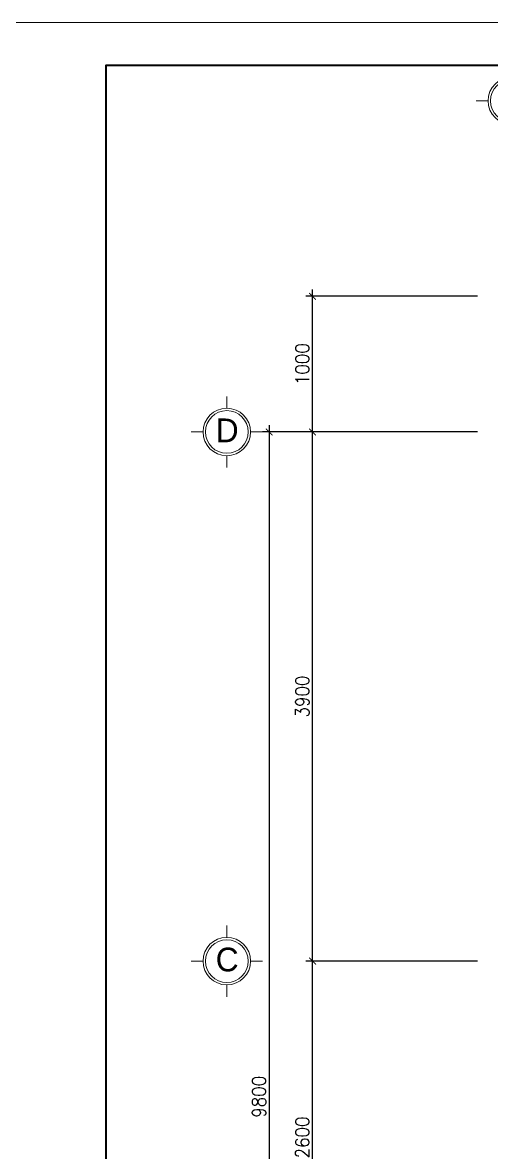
# Model space of a CAD drawing. Header units: millimetres. Extents: x -529782 to -142003, y -492574 to -273331.
# Drawn here: x -441084 to -437629, y -318575 to -310248 of the extents above; entities that cross this region are included whole.
import ezdxf
from ezdxf.enums import TextEntityAlignment as Align

# ---------------------------------------------------------------- set-up
doc = ezdxf.new("R2010")
doc.units = ezdxf.units.MM
doc.header["$LTSCALE"] = 500
doc.header["$MEASUREMENT"] = 0
doc.header["$PDMODE"] = 3
doc.linetypes.add('CENTER', pattern=[2, 1.25, -0.25, 0.25, -0.25])
doc.layers.get('0').update_dxf_attribs({"linetype": 'CONTINUOUS', "lineweight": 13})
doc.layers.get('Defpoints').update_dxf_attribs({"color": 255, "linetype": 'CONTINUOUS', "lineweight": 13})
for name, color, linetype, lineweight in [('1.cat 30', 30, 'CONTINUOUS', 35), ('2.thay 145', 145, 'CONTINUOUS', 18), ('3.manh 08', 8, 'CONTINUOUS', 9), ('7.tim 67', 67, 'CENTER', 9), ('9.text \xad white', 7, 'CONTINUOUS', 15), ('CA.dim 08', 251, 'CONTINUOUS', 13)]:
    doc.layers.add(name, color=color, linetype=linetype, lineweight=lineweight)
doc.styles.add('CA.JSC1', font='')
doc.styles.get("Standard").update_dxf_attribs({"font": 'txt.shx', "width": 0.9})
doc.styles.get('CA.JSC1').set_extended_font_data('.VnAvantH')
doc.dimstyles.new('CA 50', dxfattribs={"dimscale": 0, "dimtxt": 100, "dimasz": 50, "dimexe": 50, "dimexo": 0, "dimgap": 25, "dimtad": 1, "dimdec": 0, "dimzin": 0, "dimdsep": 46, "dimtxsty": 'Standard', "dimblk": 'ARCHTICK', "dimcen": 0.09, "dimdle": 50, "dimclrd": 256, "dimclre": 256, "dimclrt": 7, "dimadec": 0, "dimazin": 0, "dimtfac": 1, "dimtdec": 0, "dimtix": 1, "dimtmove": 2, "dimatfit": 3, "dimldrblk": 'DOT', "dimfxl": 1, "dimtolj": 1, "dimtzin": 0, "dimarcsym": 0})

# ---------------------------------------------------------------- blocks, each defined once
blk = doc.blocks.new('_ArchTick')
at = {"color": 1, "linetype": 'ByBlock', "const_width": 0.150000081}
blk.add_lwpolyline([(-0.5000002699998731, -0.5000002699998731), (0.5000002699998731, 0.5000002699998731)], dxfattribs=at)
blk = doc.blocks.new('*D1954')
at = {"layer": '7.tim 67', "linetype": 'Continuous', "lineweight": -2, "transparency": 16777216}
for p, q in [((-437732.355948406, -317165.1568369383), (-438997.1119757778, -317165.1568369383)), ((-438947.1119757778, -319815.1568369382), (-438947.1119757778, -317115.1568369383)), ((-437732.355948406, -319765.1568369382), (-438997.1119757778, -319765.1568369382))]:
    blk.add_line(p, q, dxfattribs=at)
at = {"layer": 'Defpoints', "color": 0, "linetype": 'Continuous', "transparency": 16777216}
for p in [(-438947.1119757778, -317165.1568369383), (-437732.355948406, -317165.1568369383), (-437732.355948406, -319765.1568369382)]:
    blk.add_point(p, dxfattribs=at)
at = {"layer": '7.tim 67', "linetype": 'Continuous', "lineweight": -2, "transparency": 16777216, "xscale": 50, "yscale": 50, "zscale": 50}
for p, rotation in [((-438947.1119757778, -317165.1568369383), 90), ((-438947.1119757778, -319765.1568369382), 270)]:
    blk.add_blockref('_ArchTick', p, dxfattribs=dict(at, rotation=rotation))
at = {"layer": '7.tim 67', "color": 7, "linetype": 'Continuous', "transparency": 16777216, "insert": (-439022.1119757778, -318465.1568369383), "char_height": 100, "attachment_point": 5, "rotation": 90}
blk.add_mtext('\\A1;2600', dxfattribs=at)
blk = doc.blocks.new('_DOT')
at = {"color": 1, "linetype": 'ByBlock'}
blk.add_line((-0.5, 0), (-1, 0), dxfattribs=at)
at = {"color": 1, "linetype": 'ByBlock', "const_width": 0.5}
blk.add_lwpolyline([(-0.25, 0, 1), (0.25, 0, 1)], format="xyb", close=True, dxfattribs=at)
blk = doc.blocks.new('*D1955')
at = {"layer": '7.tim 67', "linetype": 'Continuous', "lineweight": -2, "transparency": 16777216}
for p, q in [((-437732.355948406, -313265.1568369382), (-438997.1119757778, -313265.1568369382)), ((-438947.1119757778, -317215.1568369383), (-438947.1119757778, -313215.1568369382)), ((-437732.355948406, -317165.1568369383), (-438997.1119757778, -317165.1568369383))]:
    blk.add_line(p, q, dxfattribs=at)
at = {"layer": 'Defpoints', "color": 0, "linetype": 'Continuous', "transparency": 16777216}
for p in [(-438947.1119757778, -313265.1568369382), (-437732.355948406, -313265.1568369382), (-437732.355948406, -317165.1568369383)]:
    blk.add_point(p, dxfattribs=at)
at = {"layer": '7.tim 67', "linetype": 'Continuous', "lineweight": -2, "transparency": 16777216, "xscale": 50, "yscale": 50, "zscale": 50}
for p, rotation in [((-438947.1119757778, -313265.1568369382), 90), ((-438947.1119757778, -317165.1568369383), 270)]:
    blk.add_blockref('_ArchTick', p, dxfattribs=dict(at, rotation=rotation))
at = {"layer": '7.tim 67', "color": 7, "linetype": 'Continuous', "transparency": 16777216, "insert": (-439022.1119757778, -315215.1568369383), "char_height": 100, "attachment_point": 5, "rotation": 90}
blk.add_mtext('\\A1;3900', dxfattribs=at)
blk = doc.blocks.new('*D1956')
at = {"layer": '7.tim 67', "linetype": 'Continuous', "lineweight": -2, "transparency": 16777216}
for p, q in [((-437732.355948406, -312265.1568369382), (-438997.1119757778, -312265.1568369382)), ((-438947.1119757778, -313315.1568369382), (-438947.1119757778, -312215.1568369382)), ((-437732.355948406, -313265.1568369382), (-438997.1119757778, -313265.1568369382))]:
    blk.add_line(p, q, dxfattribs=at)
at = {"layer": 'Defpoints', "color": 0, "linetype": 'Continuous', "transparency": 16777216}
for p in [(-438947.1119757778, -312265.1568369382), (-437732.355948406, -312265.1568369382), (-437732.355948406, -313265.1568369382)]:
    blk.add_point(p, dxfattribs=at)
at = {"layer": '7.tim 67', "linetype": 'Continuous', "lineweight": -2, "transparency": 16777216, "xscale": 50, "yscale": 50, "zscale": 50}
for p, rotation in [((-438947.1119757778, -312265.1568369382), 90), ((-438947.1119757778, -313265.1568369382), 270)]:
    blk.add_blockref('_ArchTick', p, dxfattribs=dict(at, rotation=rotation))
at = {"layer": '7.tim 67', "color": 7, "linetype": 'Continuous', "transparency": 16777216, "insert": (-439022.1119757778, -312765.1568369383), "char_height": 100, "attachment_point": 5, "rotation": 90}
blk.add_mtext('\\A1;1000', dxfattribs=at)
blk = doc.blocks.new('*D1957')
at = {"layer": 'CA.dim 08', "lineweight": -2, "transparency": 16777216}
for p, q in [((-438364.7339620919, -313265.1568369382), (-439316.4472602682, -313265.1568369382)), ((-439266.4472602682, -313215.1568369382), (-439266.4472602682, -323115.1568369382)), ((-438364.7339620919, -323065.1568369382), (-439316.4472602682, -323065.1568369382))]:
    blk.add_line(p, q, dxfattribs=at)
at = {"layer": 'Defpoints', "color": 0, "transparency": 16777216}
for p in [(-438364.7339620919, -313265.1568369382), (-439266.4472602682, -323065.1568369382), (-438364.7339620919, -323065.1568369382)]:
    blk.add_point(p, dxfattribs=at)
at = {"layer": 'CA.dim 08', "lineweight": -2, "transparency": 16777216, "xscale": 50, "yscale": 50, "zscale": 50}
for p, rotation in [((-439266.4472602682, -313265.1568369382), 90), ((-439266.4472602682, -323065.1568369382), 270)]:
    blk.add_blockref('_ArchTick', p, dxfattribs=dict(at, rotation=rotation))
at = {"layer": 'CA.dim 08', "color": 7, "transparency": 16777216, "insert": (-439341.4472602681, -318165.1568369383), "char_height": 100, "attachment_point": 5, "rotation": 90}
blk.add_mtext('\\A1;9800', dxfattribs=at)
blk = doc.blocks.new('A$C41BA5761')
at = {"layer": '2.thay 145'}
blk.add_lwpolyline([(839.9994073519047, 524.9998310285737, -3898660.642287513), (839.9994073521084, 525.0001542164828, 1.154242490888426e-06), (839.9994073524431, 524.9999926225864, 1.154242490888426e-06)], format="xyb", dxfattribs=at)
at = {"layer": '3.manh 08'}
for p, q in [((524.9994049160159, 1050.000159478077), (524.9994049160159, 875.0001713204256)), ((174.9994048396911, 525.0001523148676), (-0.000583361616008915, 525.0001523148676)), ((874.9994049923262, 525.0001523148676), (1049.999393193633, 525.0001523148676)), ((524.9994049160159, 0.0001831847475841641), (524.9994049160159, 175.000171342399))]:
    blk.add_line(p, q, dxfattribs=at)
blk.add_arc((524.9994049160159, 525.0001713313977), 349.9999999890093, 359.9999968883953, 359.9999381014106, dxfattribs=at)
blk = doc.blocks.new('khung co loan')
at = {"layer": '1.cat 30'}
blk.add_lwpolyline([(1158.281703106128, -14553.47590842255), (1158.281703106128, -303.4759079545038), (20658.28170374641, -303.4759079545038), (20658.28170374641, -14553.47590842255)], close=True, dxfattribs=at)
at = {"layer": '3.manh 08'}
blk.add_lwpolyline([(0, -14850.00000048772), (21000.00000000023, -14850.00000048772), (21000.00000000023, -4.877219907939434e-07), (0, -4.877219907939434e-07)], close=True, dxfattribs=at)

msp = doc.modelspace()

# ---------------------------------------------------------------- block references
at = {"layer": '2.thay 145'}
for name, p, xscale, yscale, zscale in [('khung co loan', (-441665.9518479283, -310248.0464436034), 1.034937242569868, 1.034937242628075, 1.034937242583367), ('A$C41BA5761', (-437740.781198167, -311087.1250427249), 0.5, 0.5, 0.5), ('A$C41BA5761', (-439841.446956865, -313527.6569130957), 0.5, 0.5, 0.5), ('A$C41BA5761', (-439841.446956865, -317427.6569130957), 0.5, 0.5, 0.5)]:
    msp.add_blockref(name, p, dxfattribs=dict(at, xscale=xscale, yscale=yscale, zscale=zscale))

# ---------------------------------------------------------------- texts
at = {"layer": '9.text \xad white', "style": 'CA.JSC1'}
for s, p in [('d', (-439576.1969378844, -313253.4068912157)), ('c', (-439576.1969378844, -317153.4068912158))]:
    msp.add_text(s, height=174.9999882000658, dxfattribs=at).set_placement(p, align=Align.MIDDLE)

# ---------------------------------------------------------------- dimensions: what is measured, and where the dimension line sits
at = {"layer": '7.tim 67', "color": 9, "linetype": 'Continuous'}
for base, p1, p2, picture, middle in [((-438947.1119757778, -312265.1568369382), (-437732.355948406, -313265.1568369382), (-437732.355948406, -312265.1568369382), '*D1956', (-439022.1119757778, -312765.1568369383)), ((-438947.1119757778, -313265.1568369382), (-437732.355948406, -317165.1568369383), (-437732.355948406, -313265.1568369382), '*D1955', (-439022.1119757778, -315215.1568369383)), ((-438947.1119757778, -317165.1568369383), (-437732.355948406, -319765.1568369382), (-437732.355948406, -317165.1568369383), '*D1954', (-439022.1119757778, -318465.1568369383))]:
    dim = msp.add_linear_dim(base=base, p1=p1, p2=p2, angle=90, dimstyle='CA 50', override={"dimscale": 1}, dxfattribs=at)
    dim.commit()
    dim.dimension.update_dxf_attribs({"geometry": picture, "text_midpoint": middle})
at = {"layer": 'CA.dim 08'}
dim = msp.add_linear_dim(base=(-439266.4472602682, -323065.1568369382), p1=(-438364.7339620919, -313265.1568369382), p2=(-438364.7339620919, -323065.1568369382), angle=90, dimstyle='CA 50', override={"dimscale": 1, "dimfxl": 0}, dxfattribs=at)
dim.commit()
dim.dimension.update_dxf_attribs({"geometry": '*D1957', "text_midpoint": (-439341.4472602681, -318165.1568369383)})

doc.saveas('drawing.dxf')
